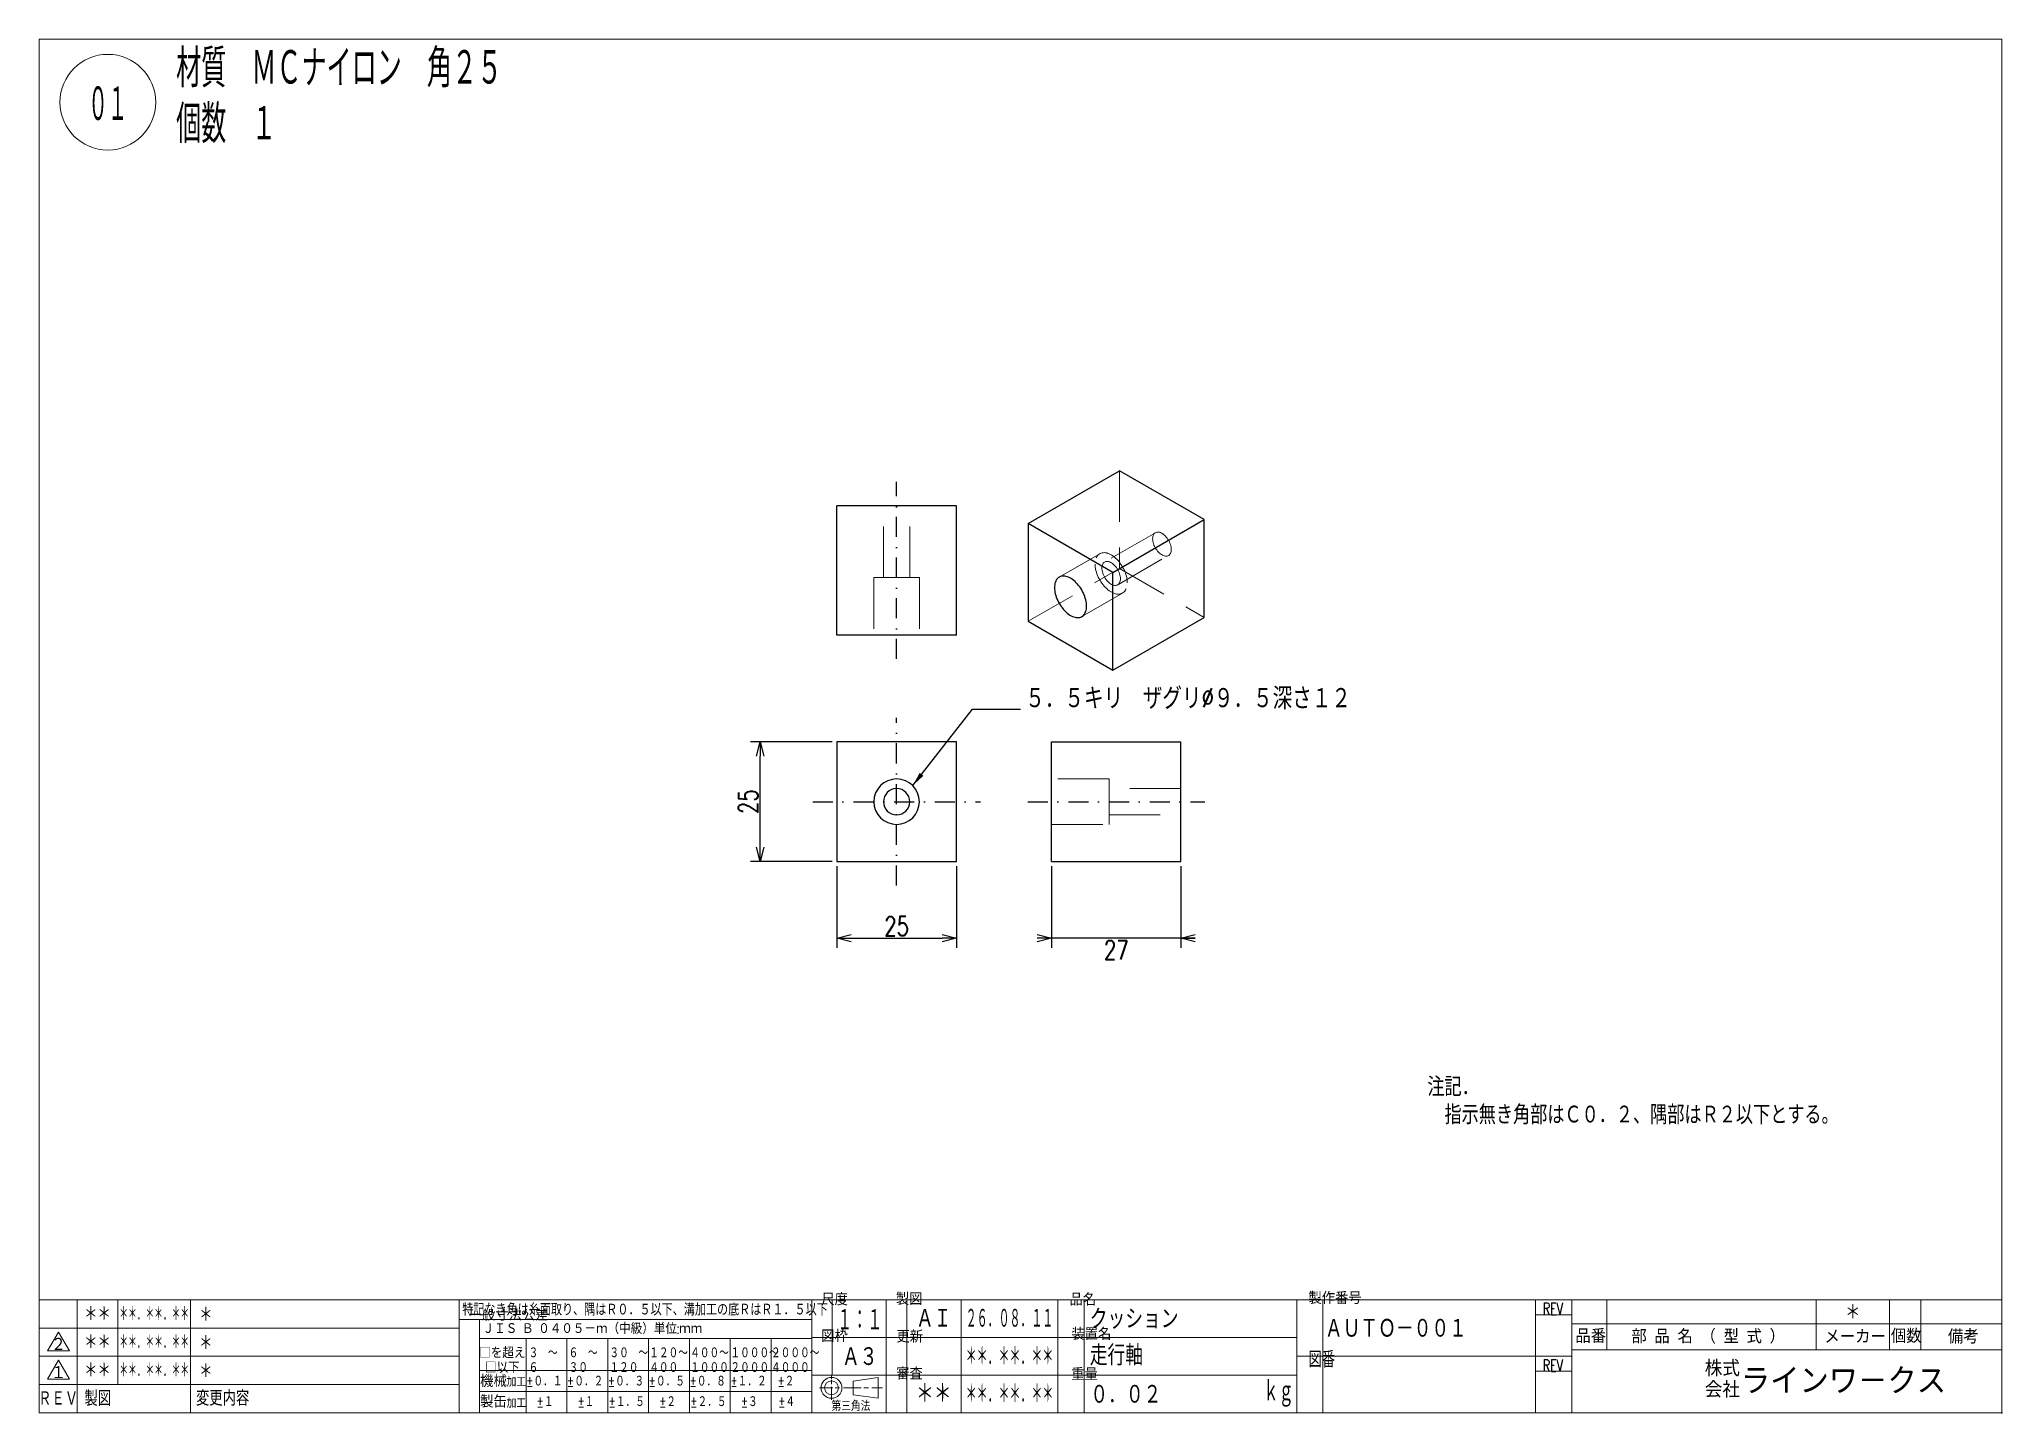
# Model space of a CAD drawing. Header units: millimetres. Extents: x 5 to 415, y 5 to 292.
import ezdxf

# ---------------------------------------------------------------- set-up
doc = ezdxf.new("R2010")
doc.units = ezdxf.units.MM
doc.header["$LTSCALE"] = 8.4
doc.linetypes.add('DASHDOT', pattern=[1, 0.5, -0.25, 0, -0.25])
doc.linetypes.add('HIDDEN', pattern=[1.905, 1.27, -0.635])
for name, color, linetype in [('1', 7, 'CONTINUOUS'), ('2', 7, 'CONTINUOUS'), ('254', 7, 'CONTINUOUS')]:
    doc.layers.add(name, color=color, linetype=linetype)
doc.styles.add('GMM001', font='txt.shx', dxfattribs={"bigfont": 'bigfont.shx'})
doc.styles.add('GMM003', font='txt.shx', dxfattribs={"width": 0.91125, "bigfont": 'bigfont.shx'})
doc.styles.add('GMM004', font='txt.shx', dxfattribs={"width": 0.666667, "bigfont": 'bigfont.shx'})
doc.styles.add('GMM007', font='txt.shx', dxfattribs={"width": 0.625, "bigfont": 'bigfont.shx'})
doc.styles.add('GMM008', font='txt.shx', dxfattribs={"width": 0.8, "bigfont": 'bigfont.shx'})
doc.styles.add('GMM009', font='txt.shx', dxfattribs={"width": 0.493827, "bigfont": 'bigfont.shx'})
doc.styles.add('GMM010', font='txt.shx', dxfattribs={"width": 0.7, "bigfont": 'bigfont.shx'})
doc.styles.add('GMM011', font='txt.shx', dxfattribs={"width": 0.95, "bigfont": 'bigfont.shx'})
doc.styles.add('GMM012', font='txt.shx', dxfattribs={"width": 1.066667, "bigfont": 'bigfont.shx'})
doc.styles.add('GMM014', font='txt.shx', dxfattribs={"width": 0.827273, "bigfont": 'bigfont.shx'})
doc.styles.add('GMM015', font='txt.shx', dxfattribs={"width": 0.411523, "bigfont": 'bigfont.shx'})
doc.styles.add('STANDARD1', font='TXT', dxfattribs={"bigfont": 'BIGFONT'})
doc.styles.add('VF001', font='txt.shx', dxfattribs={"width": 0.548697})
doc.styles.add('VF002', font='txt.shx', dxfattribs={"width": 0.428571})
doc.styles.add('VF003', font='txt.shx', dxfattribs={"width": 0.75})
doc.dimstyles.new('GEN001', dxfattribs={"dimtxt": 4, "dimasz": 3, "dimexe": 2, "dimexo": 1, "dimgap": 0.5, "dimtad": 3, "dimdsep": 46, "dimtxsty": 'VF003', "dimblk1": 'OPEN30', "dimblk2": 'OPEN30', "dimsah": 1, "dimcen": 1, "dimclrd": 3, "dimclre": 3, "dimclrt": 7, "dimazin": 3, "dimtfac": 1, "dimtmove": 0, "dimatfit": 3})
doc.dimstyles.new('GEN002', dxfattribs={"dimtxt": 4, "dimasz": 3, "dimexe": 2, "dimexo": 1, "dimgap": 0.5, "dimtad": 3, "dimdsep": 46, "dimtxsty": 'VF003', "dimblk1": 'OPEN30', "dimblk2": 'OPEN30', "dimsah": 1, "dimcen": 1, "dimclrd": 3, "dimclre": 3, "dimclrt": 7, "dimazin": 3, "dimtfac": 1, "dimtmove": 0, "dimatfit": 3})
doc.dimstyles.new('GEN003', dxfattribs={"dimtxt": 4, "dimasz": 3, "dimexe": 2, "dimexo": 1, "dimgap": 0.5, "dimtad": 3, "dimdsep": 46, "dimtxsty": 'VF003', "dimblk1": 'OPEN30', "dimblk2": 'OPEN30', "dimsah": 1, "dimcen": 1, "dimclrd": 3, "dimclre": 3, "dimclrt": 7, "dimazin": 3, "dimtfac": 1, "dimtmove": 0, "dimatfit": 3})
doc.dimstyles.new('GENLDR', dxfattribs={"dimtxt": 4, "dimasz": 3, "dimexe": 2, "dimexo": 1, "dimgap": 0.5, "dimtad": 3, "dimdsep": 46, "dimtxsty": 'VF003', "dimblk1": 'OPEN30', "dimblk2": 'OPEN30', "dimsah": 1, "dimcen": 1, "dimclrd": 3, "dimclre": 3, "dimclrt": 7, "dimazin": 3, "dimtfac": 1, "dimtmove": 0, "dimatfit": 3})

# ---------------------------------------------------------------- blocks, each defined once
blk = doc.blocks.new('BLOCK004')
at = {"layer": '2', "color": 7, "linetype": 'CONTINUOUS', "lineweight": 20}
for p, q in [((170.52, 12.75), (170.52, 12.12)), ((168.04, 10.2), (170.8, 10.2)), ((170.52, 11.88), (170.52, 10.97)), ((170.52, 10.45), (170.52, 7.67)), ((171.25, 10.2), (172.2, 10.2)), ((172.99, 10.2), (176.68, 10.2)), ((177.3, 10.2), (178.25, 10.2)), ((178.92, 10.2), (181.17, 10.2))]:
    blk.add_line(p, q, dxfattribs=at)
blk.add_lwpolyline([(175.06, 11.63), (180.26, 12.38), (180.26, 8.02), (175.06, 8.76)], close=True, dxfattribs=at)
for radius in [2.18, 1.44]:
    blk.add_circle((170.52, 10.2), radius, dxfattribs=at)
blk = doc.blocks.new('BLOCK005')
at = {"layer": '2', "color": 3, "linetype": 'CONTINUOUS', "lineweight": 9}
for p, q in [((92.76, 24.47), (166.44, 24.47)), ((96.97, 20.55), (166.44, 20.55)), ((106.7, 20.55), (106.7, 5)), ((115.24, 20.55), (115.24, 5)), ((123.77, 20.55), (123.77, 5)), ((132.3, 20.55), (132.3, 5)), ((140.84, 20.55), (140.84, 5)), ((149.37, 20.55), (149.37, 5)), ((157.9, 20.55), (157.9, 5)), ((96.97, 13.85), (106.7, 13.85)), ((106.7, 13.85), (115.24, 13.85)), ((115.24, 13.85), (123.77, 13.85)), ((123.77, 13.85), (132.3, 13.85)), ((132.3, 13.85), (140.84, 13.85)), ((140.84, 13.85), (149.37, 13.85)), ((149.37, 13.85), (157.9, 13.85)), ((157.9, 13.85), (166.44, 13.85)), ((96.97, 9.42), (106.7, 9.42)), ((106.7, 9.42), (115.24, 9.42)), ((115.24, 9.42), (123.77, 9.42)), ((123.77, 9.42), (132.3, 9.42)), ((132.3, 9.42), (140.84, 9.42)), ((140.84, 9.42), (149.37, 9.42)), ((149.37, 9.42), (157.9, 9.42)), ((157.9, 9.42), (166.44, 9.42))]:
    blk.add_line(p, q, dxfattribs=at)
at = {"layer": '2', "color": 1, "linetype": 'CONTINUOUS', "lineweight": 15}
blk.add_lwpolyline([(92.76, 5), (166.44, 5), (166.44, 28.59), (92.76, 28.59)], close=True, dxfattribs=at)
at = {"layer": '254', "color": 3, "linetype": 'CONTINUOUS', "lineweight": 9}
blk.add_line((96.97, 5), (96.97, 24.47), dxfattribs=at)
at = {"layer": '254', "color": 3, "lineweight": 9, "style": 'STANDARD1', "width": 1.0935}
blk.add_text('一般寸法公差', height=2.311, dxfattribs=at).set_placement((94.7, 24.26))
at = {"layer": '254', "color": 3, "lineweight": 9, "insert": (93.39, 26.56), "char_height": 2.5425, "attachment_point": 4, "line_spacing_factor": 0.8, "style": 'GMM014'}
blk.add_mtext('\\T1.000000;特記なき角は糸面取り、隅はＲ０．５以下、溝加工の底ＲはＲ１．５以下', dxfattribs=at)
at = {"layer": '254', "color": 7, "lineweight": 20, "line_spacing_factor": 0.8}
for s, insert, char_height, attachment_point, style in [('\\W0.950000;\\T1.000000;ＪＩＳ\\W0.475000;\\T1.000000; \\W0.950000;\\T1.000000;Ｂ\\W0.475000;\\T1.000000; \\W0.950000;\\T1.000000;０４０５－ｍ（中級）単位\\W0.475000;\\T1.000000;:\\W0.950000;\\T1.000000;ｍｍ', (97.62, 22.59), 2.31134, 4, 'GMM011'), ('{\\T1.000000;□を超え}\\P{\\T1.000000;□以下}', (101.75, 18.7), 2.3113, 2, 'GMM011'), ('{\\T1.000000;３\u3000～}\\P{\\T1.000000;６}', (107.24, 18.7), 2.3113, 1, 'GMM010'), ('{\\T1.000000;６\u3000～}\\P{\\T1.000000;３０}', (115.59, 18.7), 2.3113, 1, 'GMM010'), ('{\\T1.000000;３０\u3000～}\\P{\\T1.000000;１２０}', (124.12, 18.7), 2.3113, 1, 'GMM010'), ('{\\T1.000000;１２０～}\\P{\\T1.000000;４００}', (132.43, 18.7), 2.3113, 1, 'GMM010'), ('{\\T1.000000;４００～}\\P{\\T1.000000;１０００}', (140.98, 18.7), 2.3113, 1, 'GMM010'), ('{\\T1.000000;１０００～}\\P{\\T1.000000;２０００}', (149.4, 18.7), 2.3113, 1, 'GMM010'), ('{\\T1.000000;２０００～}\\P{\\T1.000000;４０００}', (157.88, 18.7), 2.3113, 1, 'GMM010'), ('\\T1.000000;機械', (99.9, 11.63), 2.5425, 5, 'GMM001'), ('\\T1.000000;加工', (104.68, 11.34), 1.7335, 5, 'GMM012'), ('%%p\\T1.000000;０．１', (110.51, 11.63), 2.3113, 5, 'GMM010'), ('%%p\\T1.000000;０．２', (119.05, 11.63), 2.3113, 5, 'GMM010'), ('%%p\\T1.000000;０．３', (127.58, 11.63), 2.3113, 5, 'GMM010'), ('%%p\\T1.000000;０．５', (136.11, 11.63), 2.3113, 5, 'GMM010'), ('%%p\\T1.000000;０．８', (144.65, 11.63), 2.3113, 5, 'GMM010'), ('%%p\\T1.000000;１．２', (153.18, 11.63), 2.3113, 5, 'GMM010'), ('%%p\\T1.000000;２', (160.98, 11.63), 2.3113, 5, 'GMM010'), ('\\T1.000000;製缶', (99.9, 7.34), 2.5425, 5, 'GMM001'), ('%%p\\T1.000000;１', (110.66, 7.34), 2.3113, 5, 'GMM010'), ('%%p\\T1.000000;１', (119.2, 7.34), 2.3113, 5, 'GMM010'), ('%%p\\T1.000000;１．５', (127.73, 7.34), 2.3113, 5, 'GMM010'), ('%%p\\T1.000000;２', (136.26, 7.34), 2.3113, 5, 'GMM010'), ('%%p\\T1.000000;２．５', (144.8, 7.34), 2.3113, 5, 'GMM010'), ('%%p\\T1.000000;３', (153.33, 7.34), 2.3113, 5, 'GMM010'), ('%%p\\T1.000000;４', (161.13, 7.34), 2.3113, 5, 'GMM010'), ('\\T1.000000;加工', (104.68, 6.91), 1.7335, 5, 'GMM012')]:
    blk.add_mtext(s, dxfattribs=dict(at, insert=insert, char_height=char_height, attachment_point=attachment_point, style=style))
blk = doc.blocks.new('BLOCK006')
at = {"layer": '254', "color": 1, "linetype": 'CONTINUOUS', "lineweight": 15}
for p, q in [((9.02, 15.97), (6.7, 12.03)), ((9.02, 15.97), (11.33, 12.03)), ((11.33, 12.03), (6.7, 12.03))]:
    blk.add_line(p, q, dxfattribs=at)
at = {"layer": '254', "color": 7, "lineweight": 20, "insert": (9.02, 13.39), "char_height": 2.8434, "attachment_point": 5, "line_spacing_factor": 0.8, "style": 'GMM001'}
blk.add_mtext('\\T1.000000;１', dxfattribs=at)
blk = doc.blocks.new('BLOCK007')
at = {"layer": '254', "color": 1, "linetype": 'CONTINUOUS', "lineweight": 15}
for p, q in [((9.02, 21.86), (6.7, 17.93)), ((9.02, 21.86), (11.33, 17.93)), ((11.33, 17.93), (6.7, 17.93))]:
    blk.add_line(p, q, dxfattribs=at)
at = {"layer": '254', "color": 7, "lineweight": 20, "insert": (9.02, 19.29), "char_height": 2.8434, "attachment_point": 5, "line_spacing_factor": 0.8, "style": 'GMM001'}
blk.add_mtext('\\T1.000000;２', dxfattribs=at)
blk = doc.blocks.new('_OPEN30')
at = {"color": 0, "linetype": 'BYBLOCK'}
blk.add_line((0, 0), (-1, 0), dxfattribs=at)
blk.add_lwpolyline([(-1, 0.26), (0, 0), (-1, -0.26)], dxfattribs=at)
blk = doc.blocks.new('*D1')
at = {"color": 3}
for p, q in [((171.62, 119.18), (171.62, 102.18)), ((196.62, 119.18), (196.62, 102.18)), ((174.62, 104.18), (193.62, 104.18))]:
    blk.add_line(p, q, dxfattribs=at)
at = {"layer": 'Defpoints'}
for p in [(171.62, 120.18), (196.62, 120.18), (171.62, 104.18)]:
    blk.add_point(p, dxfattribs=at)
at = {"layer": '1', "color": 3, "xscale": 3, "yscale": 3, "rotation": 180}
blk.add_blockref('_OPEN30', (171.62, 104.18), dxfattribs=at)
at = {"layer": '1', "color": 3, "xscale": 3, "yscale": 3}
blk.add_blockref('_OPEN30', (196.62, 104.18), dxfattribs=at)
at = {"layer": '1', "color": 7, "insert": (184.12, 106.68), "char_height": 4, "attachment_point": 5, "style": 'VF003'}
blk.add_mtext('25', dxfattribs=at)
blk = doc.blocks.new('*D2')
at = {"color": 3}
for p, q in [((170.62, 145.18), (153.62, 145.18)), ((155.62, 123.18), (155.62, 142.18)), ((170.62, 120.18), (153.62, 120.18))]:
    blk.add_line(p, q, dxfattribs=at)
at = {"layer": 'Defpoints'}
for p in [(171.62, 145.18), (155.62, 120.18), (171.62, 120.18)]:
    blk.add_point(p, dxfattribs=at)
at = {"layer": '1', "color": 3, "xscale": 3, "yscale": 3}
for p, rotation in [((155.62, 145.18), 90), ((155.62, 120.18), 270)]:
    blk.add_blockref('_OPEN30', p, dxfattribs=dict(at, rotation=rotation))
at = {"layer": '1', "color": 7, "insert": (153.12, 132.68), "char_height": 4, "attachment_point": 5, "rotation": 90, "style": 'VF003'}
blk.add_mtext('25', dxfattribs=at)
blk = doc.blocks.new('*D3')
at = {"color": 3}
for p, q in [((216.5, 119.18), (216.5, 102.18)), ((243.5, 119.18), (243.5, 102.18)), ((246.5, 104.18), (213.5, 104.18))]:
    blk.add_line(p, q, dxfattribs=at)
at = {"layer": 'Defpoints'}
for p in [(216.5, 120.18), (243.5, 120.18), (243.5, 104.18)]:
    blk.add_point(p, dxfattribs=at)
at = {"layer": '1', "color": 3, "xscale": 3, "yscale": 3}
blk.add_blockref('_OPEN30', (216.5, 104.18), dxfattribs=at)
at = {"layer": '1', "color": 3, "xscale": 3, "yscale": 3, "rotation": 180}
blk.add_blockref('_OPEN30', (243.5, 104.18), dxfattribs=at)
at = {"layer": '1', "color": 7, "insert": (230, 101.68), "char_height": 4, "attachment_point": 5, "style": 'VF003'}
blk.add_mtext('27', dxfattribs=at)

msp = doc.modelspace()

# ---------------------------------------------------------------- linework, layer by layer
at = {"color": 7, "linetype": 'Continuous', "lineweight": 25}
for p, q in [((211.615, 190.799), (230.707, 201.82)), ((248.385, 191.615), (230.707, 201.82)), ((171.615, 167.5), (171.615, 194.5)), ((196.615, 194.5), (171.615, 194.5)), ((196.615, 167.5), (196.615, 194.5)), ((211.615, 190.799), (211.615, 170.385)), ((229.293, 180.593), (211.615, 190.799)), ((229.293, 180.593), (248.385, 191.615)), ((248.385, 171.201), (248.385, 191.615)), ((229.293, 160.18), (229.293, 180.593)), ((211.615, 170.385), (229.293, 160.18)), ((229.293, 160.18), (248.385, 171.201)), ((196.615, 167.5), (171.615, 167.5)), ((196.615, 145.18), (171.615, 145.18)), ((171.615, 145.18), (171.615, 120.18)), ((196.615, 120.18), (196.615, 145.18)), ((216.5, 120.18), (216.5, 145.18)), ((216.5, 145.18), (243.5, 145.18)), ((243.5, 120.18), (243.5, 145.18)), ((171.615, 120.18), (196.615, 120.18)), ((216.5, 120.18), (243.5, 120.18))]:
    msp.add_line(p, q, dxfattribs=at)
at = {"color": 7, "linetype": 'HIDDEN', "lineweight": 18}
for p, q in [((230.707, 201.82), (230.707, 181.407)), ((181.365, 179.5), (181.365, 194.5)), ((186.865, 179.5), (186.865, 194.5)), ((238.171, 188.892), (227.564, 182.769)), ((226.565, 184.501), (218.079, 179.603)), ((211.615, 170.385), (230.707, 181.407)), ((230.314, 178.006), (240.921, 184.129)), ((230.707, 181.407), (248.385, 171.201)), ((179.365, 179.5), (179.365, 167.5)), ((188.865, 179.5), (179.365, 179.5)), ((188.865, 179.5), (188.865, 167.5)), ((222.829, 171.376), (231.314, 176.274)), ((228.5, 137.43), (216.5, 137.43)), ((228.5, 132.68), (228.5, 137.43)), ((243.5, 135.43), (228.5, 135.43)), ((228.5, 127.93), (228.5, 132.68)), ((216.5, 127.93), (228.5, 127.93)), ((228.5, 129.93), (243.5, 129.93))]:
    msp.add_line(p, q, dxfattribs=at)
at = {"color": 3, "linetype": 'DASHDOT'}
for p, q in [((184.115, 162.5), (184.115, 199.5)), ((184.115, 115.18), (184.115, 150.18)), ((166.615, 132.68), (201.615, 132.68)), ((211.5, 132.68), (248.5, 132.68))]:
    msp.add_line(p, q, dxfattribs=at)
at = {"color": 7, "linetype": 'HIDDEN', "lineweight": 18, "flags": 128}
for points in [[(241.49, 185.388), (241.479, 185.638), (241.445, 185.897), (241.389, 186.164), (241.311, 186.435), (241.212, 186.707), (241.094, 186.976), (240.958, 187.24), (240.805, 187.495), (240.637, 187.739), (240.457, 187.969), (240.266, 188.181), (240.066, 188.374), (239.861, 188.545), (239.651, 188.692), (239.441, 188.814), (239.231, 188.908), (239.026, 188.975), (238.826, 189.012), (238.635, 189.02), (238.455, 188.999), (238.287, 188.949), (238.134, 188.87), (237.998, 188.763), (237.88, 188.63), (237.781, 188.472), (237.703, 188.292), (237.647, 188.09), (237.613, 187.87), (237.601, 187.633)], [(232.298, 178.449), (232.287, 178.767), (232.255, 179.096), (232.2, 179.433), (232.125, 179.777), (232.029, 180.124), (231.913, 180.473), (231.778, 180.822), (231.624, 181.168), (231.453, 181.508), (231.266, 181.842), (231.064, 182.166), (230.847, 182.478), (230.619, 182.777), (230.379, 183.061), (230.13, 183.327), (229.874, 183.574), (229.611, 183.8), (229.344, 184.004), (229.075, 184.185), (228.804, 184.341), (228.534, 184.472), (228.268, 184.576), (228.005, 184.653), (227.748, 184.702), (227.499, 184.723), (227.26, 184.716), (227.031, 184.681), (226.815, 184.618), (226.613, 184.528), (226.425, 184.411), (226.254, 184.268), (226.101, 184.099), (225.965, 183.907), (225.849, 183.692), (225.753, 183.455), (225.678, 183.199), (225.624, 182.924), (225.591, 182.632), (225.581, 182.327)], [(237.601, 187.633), (237.613, 187.384), (237.647, 187.124), (237.703, 186.858), (237.781, 186.587), (237.88, 186.315), (237.998, 186.046), (238.134, 185.782), (238.287, 185.526), (238.455, 185.282), (238.635, 185.053), (238.826, 184.84), (239.026, 184.647), (239.231, 184.476), (239.441, 184.329), (239.651, 184.208), (239.861, 184.113), (240.066, 184.047), (240.266, 184.009), (240.457, 184.001), (240.637, 184.022), (240.805, 184.073), (240.958, 184.152), (241.094, 184.258), (241.212, 184.391), (241.311, 184.549), (241.389, 184.73), (241.445, 184.932), (241.479, 185.152), (241.49, 185.388)], [(225.581, 182.327), (225.591, 182.008), (225.624, 181.679), (225.678, 181.342), (225.753, 180.999), (225.849, 180.651), (225.965, 180.302), (226.101, 179.954), (226.254, 179.608), (226.425, 179.267), (226.613, 178.934), (226.815, 178.61), (227.031, 178.297), (227.26, 177.998), (227.499, 177.715), (227.748, 177.449), (228.005, 177.202), (228.268, 176.975), (228.534, 176.771), (228.804, 176.59), (229.075, 176.434), (229.344, 176.304), (229.611, 176.2), (229.874, 176.123), (230.13, 176.074), (230.379, 176.052), (230.619, 176.059), (230.847, 176.094), (231.064, 176.157), (231.266, 176.247), (231.453, 176.364), (231.624, 176.508), (231.778, 176.676), (231.913, 176.868), (232.029, 177.084), (232.125, 177.32), (232.2, 177.577), (232.255, 177.852), (232.287, 178.143), (232.298, 178.449)], [(230.884, 179.265), (230.872, 179.514), (230.838, 179.774), (230.782, 180.041), (230.704, 180.312), (230.606, 180.583), (230.487, 180.853), (230.351, 181.117), (230.198, 181.372), (230.031, 181.616), (229.85, 181.846), (229.659, 182.058), (229.46, 182.251), (229.254, 182.422), (229.045, 182.569), (228.834, 182.691), (228.625, 182.785), (228.419, 182.852), (228.22, 182.889), (228.028, 182.897), (227.848, 182.876), (227.68, 182.826), (227.528, 182.747), (227.391, 182.64), (227.273, 182.507), (227.175, 182.349), (227.097, 182.168), (227.04, 181.967), (227.006, 181.746), (226.995, 181.51)], [(226.995, 181.51), (227.006, 181.261), (227.04, 181.001), (227.097, 180.735), (227.175, 180.464), (227.273, 180.192), (227.391, 179.922), (227.528, 179.658), (227.68, 179.403), (227.848, 179.159), (228.028, 178.93), (228.22, 178.717), (228.419, 178.524), (228.625, 178.353), (228.834, 178.206), (229.045, 178.085), (229.254, 177.99), (229.46, 177.924), (229.659, 177.886), (229.85, 177.878), (230.031, 177.899), (230.198, 177.95), (230.351, 178.028), (230.487, 178.135), (230.606, 178.268), (230.704, 178.426), (230.782, 178.607), (230.838, 178.809), (230.872, 179.029), (230.884, 179.265)]]:
    msp.add_lwpolyline(points, dxfattribs=at)
at = {"color": 7, "linetype": 'Continuous', "lineweight": 25, "flags": 128}
for points in [[(223.813, 173.55), (223.802, 173.869), (223.769, 174.198), (223.715, 174.535), (223.64, 174.878), (223.544, 175.226), (223.428, 175.575), (223.293, 175.923), (223.139, 176.269), (222.968, 176.61), (222.781, 176.943), (222.578, 177.267), (222.362, 177.58), (222.133, 177.879), (221.894, 178.162), (221.645, 178.428), (221.389, 178.675), (221.126, 178.902), (220.859, 179.106), (220.589, 179.287), (220.319, 179.443), (220.049, 179.573), (219.782, 179.677), (219.52, 179.754), (219.263, 179.803), (219.014, 179.825), (218.775, 179.818), (218.546, 179.783), (218.33, 179.72), (218.127, 179.63), (217.94, 179.513), (217.769, 179.369), (217.615, 179.201), (217.48, 179.009), (217.364, 178.793), (217.268, 178.557), (217.193, 178.3), (217.139, 178.025), (217.106, 177.734), (217.095, 177.428)], [(217.095, 177.428), (217.106, 177.11), (217.139, 176.781), (217.193, 176.444), (217.268, 176.1), (217.364, 175.753), (217.48, 175.404), (217.615, 175.055), (217.769, 174.709), (217.94, 174.369), (218.127, 174.035), (218.33, 173.711), (218.546, 173.399), (218.775, 173.1), (219.014, 172.816), (219.263, 172.55), (219.52, 172.303), (219.782, 172.077), (220.049, 171.873), (220.319, 171.692), (220.589, 171.536), (220.859, 171.405), (221.126, 171.301), (221.389, 171.224), (221.645, 171.175), (221.894, 171.154), (222.133, 171.161), (222.362, 171.196), (222.578, 171.259), (222.781, 171.349), (222.968, 171.466), (223.139, 171.609), (223.293, 171.777), (223.428, 171.97), (223.544, 172.185), (223.64, 172.422), (223.715, 172.678), (223.769, 172.953), (223.802, 173.244), (223.813, 173.55)]]:
    msp.add_lwpolyline(points, dxfattribs=at)
at = {"color": 7, "linetype": 'Continuous', "lineweight": 25}
for radius, start, end in [(4.75, 0, 180), (2.75, 0, 180), (4.75, 180, 0), (2.75, 180, 0)]:
    msp.add_arc((184.115, 132.68), radius, start, end, dxfattribs=at)
at = {"layer": '1', "color": 3, "linetype": 'CONTINUOUS', "lineweight": 9}
for p, q in [((92.76, 28.59), (92.76, 5)), ((166.437, 28.59), (202.243, 28.59)), ((217.829, 28.59), (202.243, 28.59)), ((267.713, 28.59), (267.713, 5)), ((325.18, 25.412), (325.18, 5)), ((182.023, 20.726), (217.829, 20.726)), ((182.023, 12.863), (217.829, 12.863))]:
    msp.add_line(p, q, dxfattribs=at)
at = {"layer": '1', "color": 7, "linetype": 'CONTINUOUS', "lineweight": 20}
msp.add_lwpolyline([(5, 292), (5, 5), (415, 5), (415, 292)], close=True, dxfattribs=at)
at = {"layer": '1', "color": 3}
msp.add_point((415, 5), dxfattribs=at)
at = {"layer": '2', "color": 3, "linetype": 'CONTINUOUS', "lineweight": 9}
for p, q in [((166.437, 20.726), (182.023, 20.726)), ((166.437, 12.863), (182.023, 12.863))]:
    msp.add_line(p, q, dxfattribs=at)
at = {"layer": '254', "color": 3, "linetype": 'CONTINUOUS', "lineweight": 9}
for p, q in [((5, 28.59), (92.76, 28.59)), ((5, 18.526), (5, 28.59)), ((12.898, 22.692), (12.898, 28.554)), ((21.428, 22.692), (21.428, 28.554)), ((36.593, 22.692), (36.593, 28.554)), ((166.437, 20.632), (166.437, 28.59)), ((170.65, 28.59), (170.65, 12.863)), ((181.97, 20.632), (181.97, 28.59)), ((186.236, 20.632), (186.236, 28.59)), ((197.609, 20.632), (197.609, 28.59)), ((217.163, 28.59), (325.18, 28.59)), ((217.829, 5), (217.829, 28.59)), ((223.305, 5), (223.305, 28.59)), ((267.713, 5), (267.713, 28.59)), ((273.189, 16.795), (273.189, 28.59)), ((317.598, 28.589), (317.598, 16.795)), ((317.598, 25.472), (325.18, 25.472)), ((325.18, 23.59), (325.18, 28.59)), ((325.18, 28.59), (415, 28.59)), ((332.47, 23.59), (332.47, 28.59)), ((376.21, 23.59), (376.21, 28.59)), ((391.519, 23.59), (391.519, 28.59)), ((398.08, 23.59), (398.08, 28.59)), ((5, 22.692), (92.76, 22.692)), ((12.898, 16.795), (12.898, 22.657)), ((21.428, 16.795), (21.428, 22.657)), ((36.593, 16.795), (36.593, 22.657)), ((166.437, 12.816), (166.437, 20.632)), ((181.97, 12.816), (181.97, 20.632)), ((186.236, 12.816), (186.236, 20.632)), ((197.609, 12.816), (197.609, 20.632)), ((217.829, 20.726), (267.713, 20.726)), ((325.18, 23.59), (415, 23.59)), ((325.18, 18.122), (325.18, 23.59)), ((332.47, 18.122), (332.47, 23.59)), ((376.21, 18.122), (376.21, 23.59)), ((391.519, 18.122), (391.519, 23.59)), ((398.08, 18.122), (398.08, 23.59)), ((5, 11.804), (5, 18.567)), ((5, 16.795), (92.76, 16.795)), ((12.898, 10.897), (12.898, 16.759)), ((21.428, 10.897), (21.428, 16.759)), ((36.593, 10.897), (36.593, 16.759)), ((267.713, 16.795), (325.18, 16.795)), ((273.189, 5), (273.189, 16.795)), ((317.598, 16.795), (317.598, 5)), ((325.18, 5), (325.18, 18.122)), ((325.18, 18.122), (415, 18.122)), ((166.437, 5), (166.437, 12.816)), ((181.97, 5), (181.97, 12.816)), ((186.236, 5), (186.236, 12.816)), ((197.609, 5), (197.609, 12.816)), ((217.829, 12.863), (267.713, 12.863)), ((317.598, 13.678), (325.18, 13.678)), ((5, 5), (5, 11.763)), ((5, 10.897), (92.76, 10.897)), ((12.898, 5), (12.898, 10.862)), ((36.593, 5), (36.593, 10.862))]:
    msp.add_line(p, q, dxfattribs=at)
at = {"layer": '254', "color": 7, "linetype": 'CONTINUOUS', "lineweight": 20}
msp.add_line((217.829, 5), (217.829, 28.59), dxfattribs=at)
at = {"layer": '254', "color": 3, "linetype": 'CONTINUOUS', "lineweight": 9}
msp.add_circle((19.324, 278.844), 10, dxfattribs=at)

# ---------------------------------------------------------------- block references
for name in ['BLOCK005', 'BLOCK007', 'BLOCK006', 'BLOCK004']:
    msp.add_blockref(name, (0, 0))

# ---------------------------------------------------------------- texts
for s, insert, char_height, attachment_point, style in [('\\T1.000000;材質\u3000ＭＣナイロン\u3000角２５\\P\\T1.000000;個数\u3000１', (33.595, 280.001), 7, 4, 'VF001'), ('\\T1.000000;０１', (19.324, 275.03), 7, 8, 'VF002'), ('注記．\\P\u3000指示無き角部はＣ０．２、隅部はＲ２以下とする。', (295, 75), 3.5, 1, 'VF003'), ('\\T1.000000;１：１', (176.415, 22.446), 4.2124, 8, 'VF001'), ('\\T1.000000;ＡＩ', (191.878, 22.586), 4.2124, 8, 'GMM008'), ('\\T1.000000;２６．０８．１１', (207.705, 22.586), 4.2124, 8, 'GMM009'), ('\\T1.000000;クッション', (224.477, 22.51), 4.2124, 7, 'GMM008'), ('\\T1.000000;ＡＵＴＯ－００１', (273.605, 20.498), 4.2124, 7, 'GMM008'), ('\\T1.000000;＊＊．＊＊．＊＊', (207.705, 14.722), 4.2124, 8, 'GMM009'), ('\\T1.000000;走行軸', (224.477, 14.877), 4.2124, 7, 'GMM008'), ('\\T1.000000;０．０２', (224.593, 6.704), 4.21241, 7, 'GMM008')]:
    msp.add_mtext(s, dxfattribs=dict(insert=insert, char_height=char_height, attachment_point=attachment_point, style=style))
at = {"layer": '1', "insert": (211, 152), "char_height": 4, "attachment_point": 7, "style": 'VF003'}
msp.add_mtext('\\A1;５．５キリ\u3000ザグリ%%c９．５深さ１２', dxfattribs=at)
at = {"layer": '254', "color": 3, "lineweight": 9, "style": 'STANDARD1'}
for s, p in [('尺度', (168.381, 27.434)), ('製図', (183.966, 27.532)), ('品名', (220.236, 27.409)), ('製作番号', (270.149, 27.713)), ('図枠', (168.381, 19.758)), ('更新', (184.08, 19.653)), ('装置名', (220.638, 20.213)), ('審査', (184.023, 11.916)), ('重量', (220.593, 11.804))]:
    msp.add_text(s, height=2.5274, dxfattribs=at).set_placement(p)
at = {"layer": '254', "color": 3, "lineweight": 9, "style": 'STANDARD1', "width": 0.75}
msp.add_text('図番', height=3.3699, dxfattribs=at).set_placement((270.149, 14.456))
at = {"layer": '254', "color": 7, "lineweight": 20, "line_spacing_factor": 0.8}
for s, insert, char_height, attachment_point, style in [('\\T1.000000;＊＊', (17.163, 24.122), 3.15931, 8, 'GMM008'), ('\\T1.000000;＊＊．＊＊．＊＊', (29.018, 24.122), 3.15931, 8, 'GMM015'), ('\\T1.000000;＊', (38.413, 23.958), 3.15931, 7, 'GMM008'), ('\\T1.000000;＊', (383.879, 24.456), 3.2, 8, 'GMM003'), ('\\T1.000000;＊＊', (17.163, 18.225), 3.15931, 8, 'GMM008'), ('\\T1.000000;＊＊．＊＊．＊＊', (29.018, 18.225), 3.15931, 8, 'GMM015'), ('\\T1.000000;＊', (38.413, 18.061), 3.15931, 7, 'GMM008'), ('\\T1.000000;Ａ３', (176.415, 14.583), 4.21241, 8, 'GMM008'), ('\\T1.000000;＊＊', (17.163, 12.327), 3.15931, 8, 'GMM008'), ('\\T1.000000;＊＊．＊＊．＊＊', (29.018, 12.327), 3.15931, 8, 'GMM015'), ('\\T1.000000;＊', (38.413, 12.164), 3.15931, 7, 'GMM008'), ('{\\T1.000000;株式}\\P{\\T1.000000;会社}', (352.948, 12.053), 3.33976, 4, 'GMM001'), ('\\T1.000000;ラインワ－クス', (360.498, 11.631), 5.56627, 4, 'GMM001'), ('\\T1.000000;＊＊', (191.878, 6.954), 4.21241, 8, 'GMM008'), ('\\T1.000000;＊＊．＊＊．＊＊', (207.705, 6.859), 4.21241, 8, 'GMM009'), ('\\T1.000000;ｋｇ', (267.09, 6.241), 4.62267, 9, 'GMM007')]:
    msp.add_mtext(s, dxfattribs=dict(at, insert=insert, char_height=char_height, attachment_point=attachment_point, style=style))
at = {"layer": '254', "color": 3, "lineweight": 9, "line_spacing_factor": 0.8}
for s, insert, char_height, attachment_point, style in [('\\T1.000000;REV', (319.117, 25.458), 2.52745, 7, 'GMM004'), ('\\T1.000000;品番', (325.919, 19.561), 2.916, 7, 'GMM001'), ('\\T1.500000;部品名（型式）', (354.471, 20.914), 2.916, 5, 'GMM001'), ('\\T1.000000;メーカー', (384.368, 20.914), 2.916, 5, 'GMM001'), ('\\T1.000000;個数', (391.831, 19.561), 2.916, 7, 'GMM001'), ('\\T1.000000;備考', (406.974, 20.914), 2.916, 5, 'GMM001'), ('\\T1.000000;REV', (319.117, 13.592), 2.52745, 7, 'GMM004'), ('\\T1.000000;ＲＥＶ', (8.949, 6.407), 3.15931, 8, 'GMM008'), ('\\T1.000000;製図', (17.228, 6.407), 3.15931, 8, 'GMM008'), ('\\T1.000000;変更内容', (43.316, 6.465), 3.15931, 8, 'GMM008'), ('\\T1.000000;第三角法', (170.511, 5.341), 1.84907, 7, 'GMM001')]:
    msp.add_mtext(s, dxfattribs=dict(at, insert=insert, char_height=char_height, attachment_point=attachment_point, style=style))

# ---------------------------------------------------------------- dimensions: what is measured, and where the dimension line sits
at = {"layer": '1'}
dim = msp.add_linear_dim(base=(155.615, 120.18), p1=(171.615, 120.18), p2=(171.615, 145.18), angle=90, dimstyle='GEN002', dxfattribs=at)
dim.commit()
dim.dimension.update_dxf_attribs({"geometry": '*D2', "text_midpoint": (153.115, 132.68)})
for base, p1, p2, dimstyle, picture, middle in [((171.615, 104.18), (171.615, 120.18), (196.615, 120.18), 'GEN001', '*D1', (184.115, 106.68)), ((243.5, 104.18), (243.5, 120.18), (216.5, 120.18), 'GEN003', '*D3', (230, 101.68))]:
    dim = msp.add_linear_dim(base=base, p1=p1, p2=p2, dimstyle=dimstyle, dxfattribs=at)
    dim.commit()
    dim.dimension.update_dxf_attribs({"geometry": picture, "text_midpoint": middle})

# ---------------------------------------------------------------- leaders
msp.add_leader([(187.474, 136.039), (200, 152), (210, 152)], dimstyle='GENLDR', dxfattribs=at)

doc.saveas('drawing.dxf')
